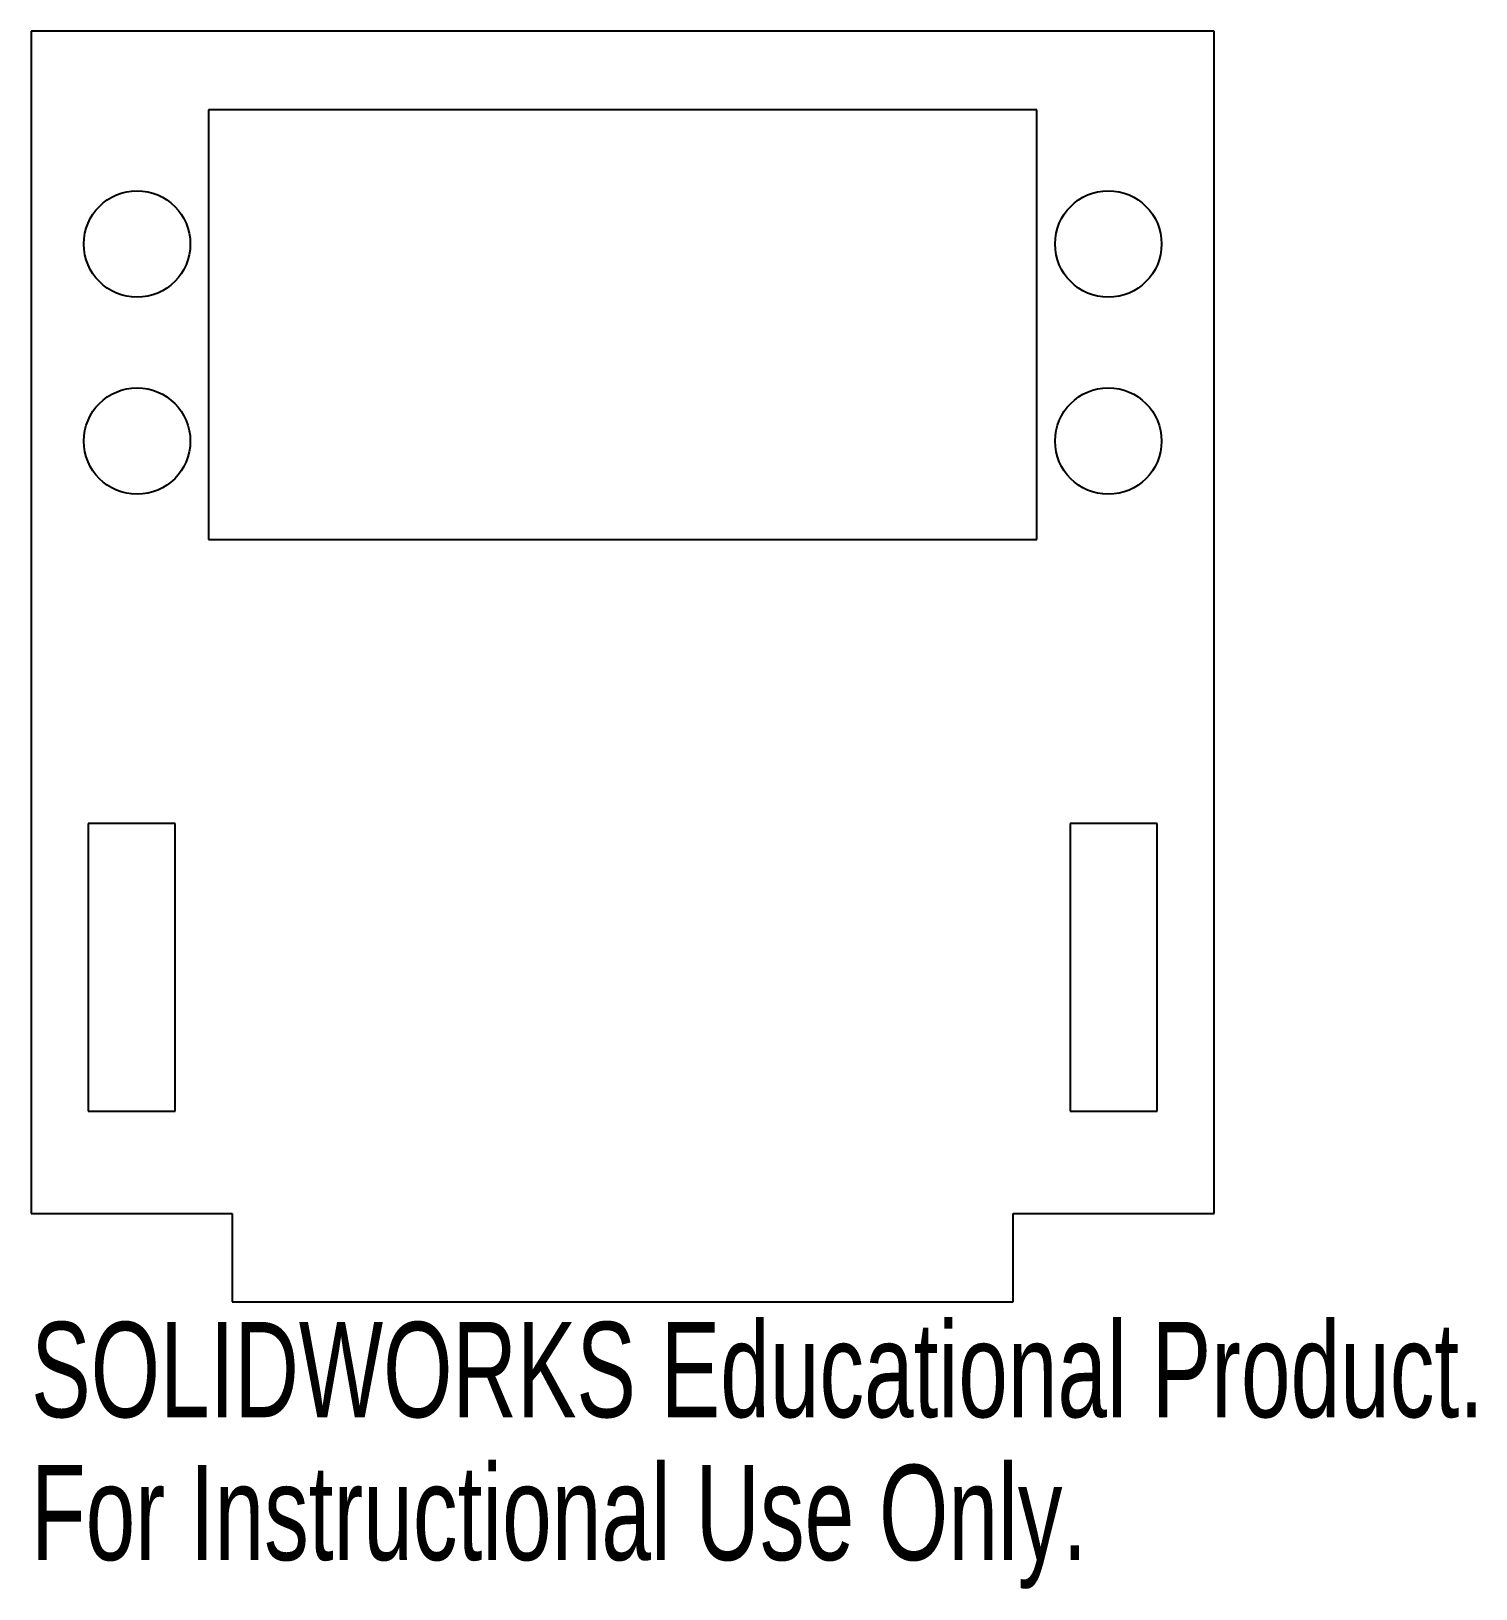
# Model space of a CAD drawing. Header units: millimetres. Extents: x 0 to 73.3, y -19 to 60.
import ezdxf

# ---------------------------------------------------------------- set-up
doc = ezdxf.new("R2010")
doc.units = ezdxf.units.MM
doc.styles.add('SLDTEXTSTYLE0', font='TXT', dxfattribs={"width": 0.7})

msp = doc.modelspace()

# ---------------------------------------------------------------- linework, layer by layer
at = {"color": 7, "linetype": 'Continuous', "lineweight": 25}
for p, q in [((0, 60), (0, 0)), ((60, 60), (0, 60)), ((60, 0), (60, 60)), ((51, 56), (9, 56)), ((9, 56), (9, 34.2)), ((51, 34.2), (51, 56)), ((9, 34.2), (51, 34.2)), ((7.31, 19.8), (2.89, 19.8)), ((2.89, 19.8), (2.89, 5.2)), ((7.31, 5.2), (7.31, 19.8)), ((57.11, 19.8), (52.69, 19.8)), ((52.69, 19.8), (52.69, 5.2)), ((57.11, 5.2), (57.11, 19.8)), ((2.89, 5.2), (7.31, 5.2)), ((52.69, 5.2), (57.11, 5.2)), ((0, 0), (10.2, 0)), ((10.2, 0), (10.2, -4.48)), ((49.8, 0), (60, 0)), ((49.8, -4.48), (49.8, 0)), ((10.2, -4.48), (49.8, -4.48))]:
    msp.add_line(p, q, dxfattribs=at)
for centre in [(5.371, 49.2), (54.63, 49.2), (5.371, 39.2), (54.63, 39.2)]:
    msp.add_circle(centre, 2.7, dxfattribs=at)

# ---------------------------------------------------------------- texts
at = {"color": 7, "linetype": 'Continuous', "char_height": 4.83362, "attachment_point": 1, "style": 'SLDTEXTSTYLE0'}
for s, insert in [('SOLIDWORKS Educational Product.', (0, -5.5)), ('For Instructional Use Only.', (0, -12.75))]:
    msp.add_mtext(s, dxfattribs=dict(at, insert=insert))

doc.saveas('drawing.dxf')
